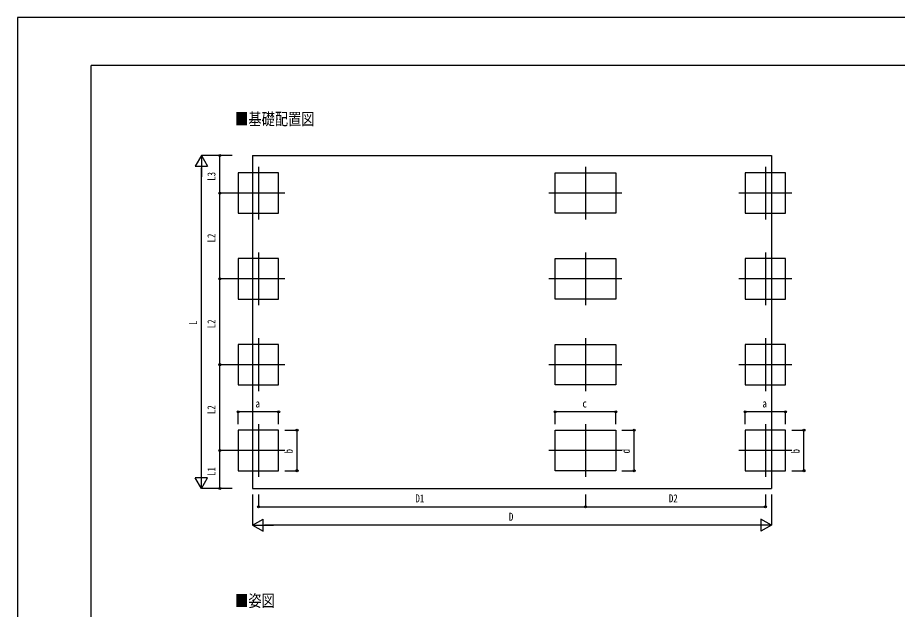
# Model space of a CAD drawing. Units: millimetres, scale not verified. Extents: x -16820 to 16820, y -11880 to 11880.
# Drawn here: x -16820 to -2461, y 2224 to 11880 of the extents above; entities that cross this region are included whole.
import ezdxf
from ezdxf.enums import TextEntityAlignment as Align

# ---------------------------------------------------------------- set-up
doc = ezdxf.new("R2010")
doc.units = ezdxf.units.MM
doc.header["$LTSCALE"] = 50
for name, color, linetype in [('0-2_USER1', 3, 'Continuous'), ('0-3_YKK_12', 2, 'Continuous'), ('0-5_YKK_A1', 4, 'Continuous'), ('0-6_YKK_D', 6, 'Continuous'), ('0-7_YKK_ZWAK', 7, 'Continuous')]:
    doc.layers.add(name, color=color, linetype=linetype)
doc.styles.add('ＭＳ ゴシック', font='')
doc.styles.get('ＭＳ ゴシック').set_extended_font_data('MS Gothic')

msp = doc.modelspace()

# ---------------------------------------------------------------- linework, layer by layer
at = {"layer": '0-3_YKK_12'}
for p, q in [((-12889.23, 9446.82), (-12889.23, 8586.82)), ((-7552.73, 9446.82), (-7552.73, 8586.82)), ((-4616.23, 9446.82), (-4616.23, 8586.82)), ((-12459.23, 9016.82), (-13319.23, 9016.82)), ((-6957.73, 9016.82), (-8147.73, 9016.82)), ((-4186.23, 9016.82), (-5046.23, 9016.82)), ((-12889.23, 8046.82), (-12889.23, 7186.82)), ((-7552.73, 8046.82), (-7552.73, 7186.82)), ((-4616.23, 8046.82), (-4616.23, 7186.82)), ((-12459.23, 7616.82), (-13319.23, 7616.82)), ((-6957.73, 7616.82), (-8147.73, 7616.82)), ((-4186.23, 7616.82), (-5046.23, 7616.82)), ((-12889.23, 6646.82), (-12889.23, 5786.82)), ((-7552.73, 6646.82), (-7552.73, 5786.82)), ((-4616.23, 6646.82), (-4616.23, 5786.82)), ((-12459.23, 6216.82), (-13319.23, 6216.82)), ((-6957.73, 6216.82), (-8147.73, 6216.82)), ((-4186.23, 6216.82), (-5046.23, 6216.82)), ((-12889.23, 5246.82), (-12889.23, 4386.82)), ((-7552.73, 5246.82), (-7552.73, 4386.82)), ((-4616.23, 5246.82), (-4616.23, 4386.82)), ((-12459.23, 4816.82), (-13319.23, 4816.82)), ((-6957.73, 4816.82), (-8147.73, 4816.82)), ((-4186.23, 4816.82), (-5046.23, 4816.82))]:
    msp.add_line(p, q, dxfattribs=at)
at = {"layer": '0-5_YKK_A1'}
for p, q in [((-12987.73, 9630), (-12987.73, 4198.22)), ((-13219.23, 5146.82), (-13219.23, 4486.82)), ((-4946.23, 5146.82), (-4946.23, 4486.82)), ((-12987.73, 4198.22), (-4517.73, 4198.22))]:
    msp.add_line(p, q, dxfattribs=at)
msp.add_lwpolyline([(-12987.73, 9630), (-4517.73, 9630), (-4517.73, 4198.22)], dxfattribs=at)
for points in [[(-12559.23, 8686.82), (-12559.23, 9346.82), (-13219.23, 9346.82), (-13219.23, 8686.82)], [(-8047.73, 9346.82), (-7057.73, 9346.82), (-7057.73, 8686.82), (-8047.73, 8686.82)], [(-4286.23, 8686.82), (-4286.23, 9346.82), (-4946.23, 9346.82), (-4946.23, 8686.82)], [(-12559.23, 7286.82), (-12559.23, 7946.82), (-13219.23, 7946.82), (-13219.23, 7286.82)], [(-8047.73, 7946.82), (-7057.73, 7946.82), (-7057.73, 7286.82), (-8047.73, 7286.82)], [(-4286.23, 7286.82), (-4286.23, 7946.82), (-4946.23, 7946.82), (-4946.23, 7286.82)], [(-12559.23, 5886.82), (-12559.23, 6546.82), (-13219.23, 6546.82), (-13219.23, 5886.82)], [(-8047.73, 6546.82), (-7057.73, 6546.82), (-7057.73, 5886.82), (-8047.73, 5886.82)], [(-4286.23, 5886.82), (-4286.23, 6546.82), (-4946.23, 6546.82), (-4946.23, 5886.82)], [(-12559.23, 4486.82), (-12559.23, 5146.82), (-13219.23, 5146.82), (-13219.23, 4486.82)], [(-8047.73, 5146.82), (-7057.73, 5146.82), (-7057.73, 4486.82), (-8047.73, 4486.82)], [(-4286.23, 4486.82), (-4286.23, 5146.82), (-4946.23, 5146.82), (-4946.23, 4486.82)]]:
    msp.add_lwpolyline(points, close=True, dxfattribs=at)
at = {"layer": '0-6_YKK_D'}
for p, q in [((-13819.23, 9630), (-13919.23, 9456.79)), ((-13319.23, 9630), (-13820.23, 9630)), ((-13819.23, 9630), (-13719.23, 9456.79)), ((-13819.23, 9630), (-13819.23, 9283.59)), ((-13319.23, 9630), (-13520.23, 9630)), ((-13519.23, 9016.82), (-13519.23, 9630)), ((-13919.23, 9456.79), (-13719.23, 9456.79)), ((-13819.23, 4398.22), (-13819.23, 9430)), ((-13319.23, 9016.82), (-13520.23, 9016.82)), ((-13319.23, 9016.82), (-13520.23, 9016.82)), ((-13519.23, 7616.82), (-13519.23, 9016.82)), ((-13319.23, 7616.82), (-13520.23, 7616.82)), ((-13319.23, 7616.82), (-13520.23, 7616.82)), ((-13519.23, 6216.82), (-13519.23, 7616.82)), ((-13319.23, 6216.82), (-13520.23, 6216.82)), ((-13319.23, 6216.82), (-13520.23, 6216.82)), ((-13519.23, 4816.82), (-13519.23, 6216.82)), ((-13219.23, 5246.82), (-13219.23, 5447.82)), ((-12559.23, 5446.82), (-13219.23, 5446.82)), ((-12559.23, 5246.82), (-12559.23, 5447.82)), ((-8047.73, 5246.82), (-8047.73, 5447.82)), ((-7057.73, 5446.82), (-8047.73, 5446.82)), ((-7057.73, 5246.82), (-7057.73, 5447.82)), ((-4946.23, 5246.82), (-4946.23, 5447.82)), ((-4286.23, 5446.82), (-4946.23, 5446.82)), ((-4286.23, 5246.82), (-4286.23, 5447.82)), ((-12459.23, 5146.82), (-12258.23, 5146.82)), ((-12259.23, 4486.82), (-12259.23, 5146.82)), ((-6957.73, 5146.82), (-6756.73, 5146.82)), ((-6757.73, 4486.82), (-6757.73, 5146.82)), ((-4186.23, 5146.82), (-3985.23, 5146.82)), ((-3986.23, 4486.82), (-3986.23, 5146.82)), ((-13319.23, 4816.82), (-13520.23, 4816.82)), ((-13319.23, 4816.82), (-13520.23, 4816.82)), ((-13519.23, 4198.22), (-13519.23, 4816.82)), ((-13819.23, 4198.22), (-13819.23, 4544.63)), ((-12459.23, 4486.82), (-12258.23, 4486.82)), ((-6957.73, 4486.82), (-6756.73, 4486.82)), ((-4186.23, 4486.82), (-3985.23, 4486.82)), ((-13819.23, 4198.22), (-13919.23, 4371.42)), ((-13719.23, 4371.42), (-13919.23, 4371.42)), ((-13819.23, 4198.22), (-13719.23, 4371.42)), ((-13319.23, 4198.22), (-13820.23, 4198.22)), ((-13319.23, 4198.22), (-13520.23, 4198.22)), ((-12987.73, 4098.22), (-12987.73, 3597.22)), ((-12889.23, 4098.22), (-12889.23, 3897.22)), ((-7552.73, 4098.22), (-7552.73, 3897.22)), ((-7552.73, 4098.22), (-7552.73, 3897.22)), ((-4616.23, 4098.22), (-4616.23, 3897.22)), ((-4517.73, 4098.22), (-4517.73, 3597.22)), ((-12889.23, 3898.22), (-7552.73, 3898.22)), ((-7552.73, 3898.22), (-4616.23, 3898.22)), ((-12987.73, 3598.22), (-12814.53, 3698.22)), ((-12987.73, 3598.22), (-12814.53, 3498.22)), ((-12987.73, 3598.22), (-12641.32, 3598.22)), ((-12814.53, 3498.22), (-12814.53, 3698.22)), ((-4717.73, 3598.22), (-12787.73, 3598.22)), ((-4517.73, 3598.22), (-4864.14, 3598.22)), ((-4517.73, 3598.22), (-4690.94, 3698.22)), ((-4690.94, 3698.22), (-4690.94, 3498.22)), ((-4517.73, 3598.22), (-4690.94, 3498.22))]:
    msp.add_line(p, q, dxfattribs=at)
for centre in [(-13519.23, 9630), (-13519.23, 9016.82), (-13519.23, 9016.82), (-13519.23, 7616.82), (-13519.23, 7616.82), (-13519.23, 6216.82), (-13519.23, 6216.82), (-13219.23, 5446.82), (-12559.23, 5446.82), (-8047.73, 5446.82), (-7057.73, 5446.82), (-4946.23, 5446.82), (-4286.23, 5446.82), (-12259.23, 5146.82), (-6757.73, 5146.82), (-3986.23, 5146.82), (-13519.23, 4816.82), (-13519.23, 4816.82), (-12259.23, 4486.82), (-6757.73, 4486.82), (-3986.23, 4486.82), (-13519.23, 4198.22), (-12889.23, 3898.22), (-7552.73, 3898.22), (-7552.73, 3898.22), (-4616.23, 3898.22)]:
    msp.add_circle(centre, 17, dxfattribs=at)
at = {"layer": '0-7_YKK_ZWAK'}
for p in [(15580.08, 11100), (-15619.92, -10100)]:
    msp.add_line(p, (-15619.92, 11100), dxfattribs=at)
msp.add_lwpolyline([(-16820, -11880), (16820, -11880), (16820, 11880), (-16820, 11880)], close=True, dxfattribs=at)

# ---------------------------------------------------------------- texts
at = {"layer": '0-2_USER1', "style": 'ＭＳ ゴシック', "width": 0.8}
for s, p in [('■基礎配置図', (-13270.16, 10067.13)), ('■姿図', (-13270.16, 2207.82))]:
    msp.add_text(s, height=197.9, dxfattribs=at).set_placement(p, align=Align.BOTTOM_LEFT)
at = {"layer": '0-6_YKK_D', "style": 'ＭＳ ゴシック', "width": 0.8}
for s, p in [('L3', (-13551.23, 9217.81)), ('L2', (-13551.23, 8211.22)), ('L', (-13851.23, 6866.11)), ('L2', (-13551.23, 6811.22)), ('L2', (-13551.23, 5411.22)), ('b', (-12291.23, 4768.82)), ('d', (-6789.73, 4768.82)), ('b', (-4018.23, 4768.82)), ('L1', (-13551.23, 4401.92))]:
    msp.add_text(s, height=132, rotation=90, dxfattribs=at).set_placement(p, align=Align.BOTTOM_LEFT)
for s, p in [('a', (-12937.23, 5478.82)), ('c', (-7600.73, 5478.82)), ('a', (-4664.23, 5478.82)), ('D1', (-10326.58, 3930.22)), ('D2', (-6190.08, 3930.22)), ('D', (-8800.73, 3630.22))]:
    msp.add_text(s, height=132, dxfattribs=at).set_placement(p, align=Align.BOTTOM_LEFT)

doc.saveas('drawing.dxf')
